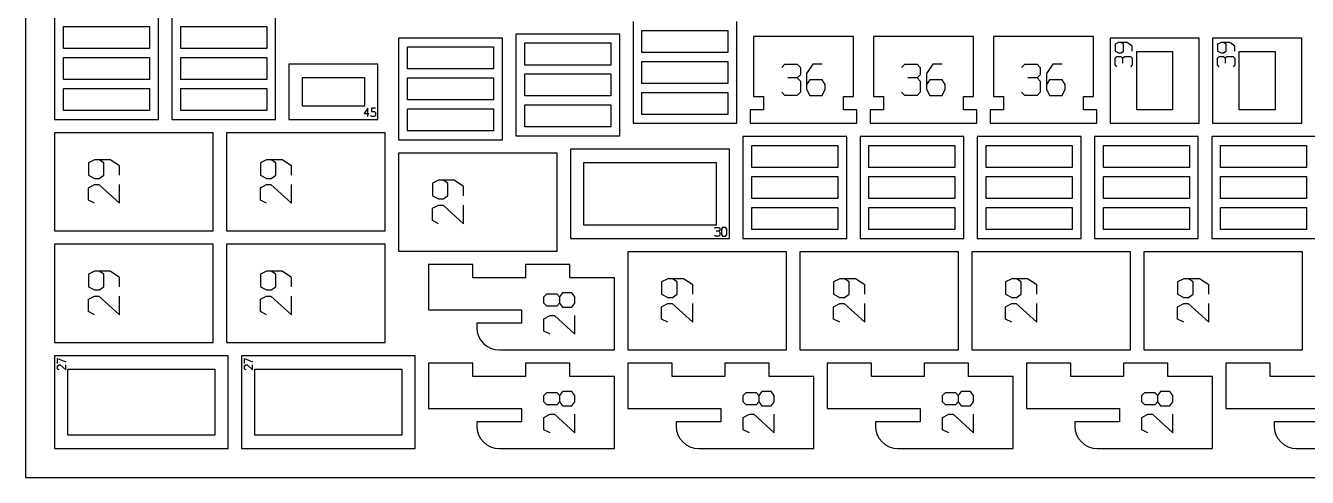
# Model space of a CAD drawing. Header units: millimetres. Extents: x 0 to 450, y 0 to 450.
# Drawn here: x 0 to 288, y 0 to 101.6 of the extents above; entities that cross this region are included whole.
import ezdxf

# ---------------------------------------------------------------- set-up
doc = ezdxf.new("R2010")
doc.units = ezdxf.units.MM
for name, color, linetype in [('CUT', 1, 'Continuous'), ('ENGRAVE', 5, 'Continuous'), ('SHEET', 8, 'Continuous')]:
    doc.layers.add(name, color=color, linetype=linetype)

msp = doc.modelspace()

# ---------------------------------------------------------------- linework, layer by layer
at = {"layer": 'CUT'}
for p, q in [((6.5, 103.39), (6.5, 80.5)), ((8.5, 96.43), (8.5, 101.39)), ((8.5, 101.39), (27.84, 101.39)), ((27.84, 101.39), (27.84, 96.43)), ((29.84, 80.5), (29.84, 103.39)), ((32.84, 103.39), (32.84, 80.5)), ((34.84, 96.43), (34.84, 101.39)), ((34.84, 101.39), (54.18, 101.39)), ((54.18, 101.39), (54.18, 96.43)), ((56.18, 80.5), (56.18, 103.39)), ((136.49, 102.51), (136.49, 79.63)), ((159.83, 79.63), (159.83, 102.51)), ((83.81, 98.8), (83.81, 75.92)), ((107.15, 98.8), (83.81, 98.8)), ((107.15, 75.92), (107.15, 98.8)), ((110.15, 99.69), (110.15, 76.81)), ((133.49, 99.69), (110.15, 99.69)), ((133.49, 76.81), (133.49, 99.69)), ((138.49, 95.55), (138.49, 100.51)), ((138.49, 100.51), (157.83, 100.51)), ((157.83, 100.51), (157.83, 95.55)), ((163.56, 99.17), (163.56, 85.63)), ((186.04, 99.17), (163.56, 99.17)), ((186.04, 85.63), (186.04, 99.17)), ((190.51, 99.17), (190.51, 85.63)), ((212.99, 99.17), (190.51, 99.17)), ((212.99, 85.63), (212.99, 99.17)), ((217.46, 99.17), (217.46, 85.63)), ((239.94, 99.17), (217.46, 99.17)), ((239.94, 85.63), (239.94, 99.17)), ((263.73, 98.8), (243.68, 98.8)), ((243.68, 98.8), (243.68, 79.63)), ((263.73, 79.63), (263.73, 98.8)), ((286.78, 98.8), (266.73, 98.8)), ((266.73, 98.8), (266.73, 79.63)), ((286.78, 79.63), (286.78, 98.8)), ((27.84, 96.43), (8.5, 96.43)), ((54.18, 96.43), (34.84, 96.43)), ((85.81, 91.84), (85.81, 96.8)), ((85.81, 96.8), (105.15, 96.8)), ((105.15, 96.8), (105.15, 91.84)), ((112.15, 92.73), (112.15, 97.69)), ((112.15, 97.69), (131.49, 97.69)), ((131.49, 97.69), (131.49, 92.73)), ((157.83, 95.55), (138.49, 95.55)), ((249.68, 95.8), (257.73, 95.8)), ((249.68, 82.63), (249.68, 95.8)), ((257.73, 95.8), (257.73, 82.63)), ((272.73, 95.8), (280.79, 95.8)), ((272.73, 82.63), (272.73, 95.8)), ((280.79, 95.8), (280.79, 82.63)), ((8.5, 89.47), (8.5, 94.43)), ((8.5, 94.43), (27.84, 94.43)), ((27.84, 94.43), (27.84, 89.47)), ((34.84, 89.47), (34.84, 94.43)), ((34.84, 94.43), (54.18, 94.43)), ((54.18, 94.43), (54.18, 89.47)), ((59.18, 92.93), (59.18, 80.5)), ((79.18, 92.93), (59.18, 92.93)), ((79.18, 80.5), (79.18, 92.93)), ((131.49, 92.73), (112.15, 92.73)), ((138.49, 88.59), (138.49, 93.55)), ((138.49, 93.55), (157.83, 93.55)), ((157.83, 93.55), (157.83, 88.59)), ((27.84, 89.47), (8.5, 89.47)), ((54.18, 89.47), (34.84, 89.47)), ((62.18, 83.5), (62.18, 89.93)), ((62.18, 89.93), (76.18, 89.93)), ((76.18, 89.93), (76.18, 83.5)), ((105.15, 91.84), (85.81, 91.84)), ((85.81, 84.88), (85.81, 89.84)), ((85.81, 89.84), (105.15, 89.84)), ((105.15, 89.84), (105.15, 84.88)), ((112.15, 85.77), (112.15, 90.73)), ((112.15, 90.73), (131.49, 90.73)), ((131.49, 90.73), (131.49, 85.77)), ((8.5, 82.5), (8.5, 87.47)), ((8.5, 87.47), (27.84, 87.47)), ((27.84, 87.47), (27.84, 82.5)), ((34.84, 82.5), (34.84, 87.47)), ((34.84, 87.47), (54.18, 87.47)), ((54.18, 87.47), (54.18, 82.5)), ((157.83, 88.59), (138.49, 88.59)), ((138.49, 81.63), (138.49, 86.59)), ((138.49, 86.59), (157.83, 86.59)), ((157.83, 86.59), (157.83, 81.63)), ((105.15, 84.88), (85.81, 84.88)), ((131.49, 85.77), (112.15, 85.77)), ((112.15, 78.81), (112.15, 83.77)), ((112.15, 83.77), (131.49, 83.77)), ((131.49, 83.77), (131.49, 78.81)), ((163.56, 85.63), (165.83, 85.63)), ((165.83, 85.63), (165.83, 82.63)), ((183.78, 82.63), (183.78, 85.63)), ((183.78, 85.63), (186.04, 85.63)), ((190.51, 85.63), (192.78, 85.63)), ((192.78, 85.63), (192.78, 82.63)), ((210.73, 82.63), (210.73, 85.63)), ((210.73, 85.63), (212.99, 85.63)), ((217.46, 85.63), (219.73, 85.63)), ((219.73, 85.63), (219.73, 82.63)), ((237.68, 82.63), (237.68, 85.63)), ((237.68, 85.63), (239.94, 85.63)), ((27.84, 82.5), (8.5, 82.5)), ((54.18, 82.5), (34.84, 82.5)), ((76.18, 83.5), (62.18, 83.5)), ((85.81, 77.92), (85.81, 82.88)), ((85.81, 82.88), (105.15, 82.88)), ((105.15, 82.88), (105.15, 77.92)), ((157.83, 81.63), (138.49, 81.63)), ((162.83, 82.63), (162.83, 79.63)), ((165.83, 82.63), (162.83, 82.63)), ((186.78, 82.63), (183.78, 82.63)), ((186.78, 79.63), (186.78, 82.63)), ((189.78, 82.63), (189.78, 79.63)), ((192.78, 82.63), (189.78, 82.63)), ((213.73, 82.63), (210.73, 82.63)), ((213.73, 79.63), (213.73, 82.63)), ((216.73, 82.63), (216.73, 79.63)), ((219.73, 82.63), (216.73, 82.63)), ((240.68, 82.63), (237.68, 82.63)), ((240.68, 79.63), (240.68, 82.63)), ((257.73, 82.63), (249.68, 82.63)), ((280.79, 82.63), (272.73, 82.63)), ((6.5, 80.5), (29.84, 80.5)), ((32.84, 80.5), (56.18, 80.5)), ((59.18, 80.5), (79.18, 80.5)), ((105.15, 77.92), (85.81, 77.92)), ((131.49, 78.81), (112.15, 78.81)), ((136.49, 79.63), (159.83, 79.63)), ((162.83, 79.63), (186.78, 79.63)), ((189.78, 79.63), (213.73, 79.63)), ((216.73, 79.63), (240.68, 79.63)), ((243.68, 79.63), (263.73, 79.63)), ((266.73, 79.63), (286.78, 79.63)), ((42.15, 77.5), (6.5, 77.5)), ((6.5, 77.5), (6.5, 55.44)), ((42.15, 55.44), (42.15, 77.5)), ((80.81, 77.5), (45.15, 77.5)), ((45.15, 77.5), (45.15, 55.44)), ((80.81, 55.44), (80.81, 77.5)), ((83.81, 75.92), (107.15, 75.92)), ((110.15, 76.81), (133.49, 76.81)), ((161.17, 76.63), (161.17, 53.74)), ((184.51, 76.63), (161.17, 76.63)), ((184.51, 53.74), (184.51, 76.63)), ((187.51, 76.63), (187.51, 53.74)), ((210.85, 76.63), (187.51, 76.63)), ((210.85, 53.74), (210.85, 76.63)), ((213.85, 76.63), (213.85, 53.74)), ((237.18, 76.63), (213.85, 76.63)), ((237.18, 53.74), (237.18, 76.63)), ((240.18, 76.63), (240.18, 53.74)), ((263.52, 76.63), (240.18, 76.63)), ((263.52, 53.74), (263.52, 76.63)), ((266.52, 76.63), (266.52, 53.74)), ((289.86, 76.63), (266.52, 76.63)), ((119.46, 72.92), (83.81, 72.92)), ((83.81, 72.92), (83.81, 50.85)), ((119.46, 50.85), (119.46, 72.92)), ((122.46, 73.81), (122.46, 53.74)), ((158.17, 73.81), (122.46, 73.81)), ((158.17, 53.74), (158.17, 73.81)), ((163.17, 69.66), (163.17, 74.63)), ((163.17, 74.63), (182.51, 74.63)), ((182.51, 74.63), (182.51, 69.66)), ((189.51, 69.66), (189.51, 74.63)), ((189.51, 74.63), (208.84, 74.63)), ((208.84, 74.63), (208.84, 69.66)), ((215.85, 69.66), (215.85, 74.63)), ((215.85, 74.63), (235.18, 74.63)), ((235.18, 74.63), (235.18, 69.66)), ((242.19, 69.66), (242.19, 74.63)), ((242.19, 74.63), (261.52, 74.63)), ((261.52, 74.63), (261.52, 69.66)), ((268.52, 69.66), (268.52, 74.63)), ((268.52, 74.63), (287.86, 74.63)), ((287.86, 74.63), (287.86, 69.66)), ((125.47, 56.74), (125.47, 70.81)), ((125.47, 70.81), (155.17, 70.81)), ((155.17, 70.81), (155.17, 56.74)), ((182.51, 69.66), (163.17, 69.66)), ((208.84, 69.66), (189.51, 69.66)), ((235.18, 69.66), (215.85, 69.66)), ((261.52, 69.66), (242.19, 69.66)), ((287.86, 69.66), (268.52, 69.66)), ((163.17, 62.7), (163.17, 67.66)), ((163.17, 67.66), (182.51, 67.66)), ((182.51, 67.66), (182.51, 62.7)), ((189.51, 62.7), (189.51, 67.66)), ((189.51, 67.66), (208.84, 67.66)), ((208.84, 67.66), (208.84, 62.7)), ((215.85, 62.7), (215.85, 67.66)), ((215.85, 67.66), (235.18, 67.66)), ((235.18, 67.66), (235.18, 62.7)), ((242.19, 62.7), (242.19, 67.66)), ((242.19, 67.66), (261.52, 67.66)), ((261.52, 67.66), (261.52, 62.7)), ((268.52, 62.7), (268.52, 67.66)), ((268.52, 67.66), (287.86, 67.66)), ((287.86, 67.66), (287.86, 62.7)), ((182.51, 62.7), (163.17, 62.7)), ((163.17, 55.74), (163.17, 60.7)), ((163.17, 60.7), (182.51, 60.7)), ((182.51, 60.7), (182.51, 55.74)), ((208.84, 62.7), (189.51, 62.7)), ((189.51, 55.74), (189.51, 60.7)), ((189.51, 60.7), (208.84, 60.7)), ((208.84, 60.7), (208.84, 55.74)), ((235.18, 62.7), (215.85, 62.7)), ((215.85, 55.74), (215.85, 60.7)), ((215.85, 60.7), (235.18, 60.7)), ((235.18, 60.7), (235.18, 55.74)), ((261.52, 62.7), (242.19, 62.7)), ((242.19, 55.74), (242.19, 60.7)), ((242.19, 60.7), (261.52, 60.7)), ((261.52, 60.7), (261.52, 55.74)), ((287.86, 62.7), (268.52, 62.7)), ((268.52, 55.74), (268.52, 60.7)), ((268.52, 60.7), (287.86, 60.7)), ((287.86, 60.7), (287.86, 55.74)), ((6.5, 55.44), (42.15, 55.44)), ((45.15, 55.44), (80.81, 55.44)), ((155.17, 56.74), (125.47, 56.74)), ((182.51, 55.74), (163.17, 55.74)), ((208.84, 55.74), (189.51, 55.74)), ((235.18, 55.74), (215.85, 55.74)), ((261.52, 55.74), (242.19, 55.74)), ((287.86, 55.74), (268.52, 55.74)), ((42.15, 52.44), (6.5, 52.44)), ((6.5, 52.44), (6.5, 30.37)), ((42.15, 30.37), (42.15, 52.44)), ((80.81, 52.44), (45.15, 52.44)), ((45.15, 52.44), (45.15, 30.37)), ((80.81, 30.37), (80.81, 52.44)), ((122.46, 53.74), (158.17, 53.74)), ((161.17, 53.74), (184.51, 53.74)), ((187.51, 53.74), (210.85, 53.74)), ((213.85, 53.74), (237.18, 53.74)), ((240.18, 53.74), (263.52, 53.74)), ((266.52, 53.74), (289.86, 53.74)), ((83.81, 50.85), (119.46, 50.85)), ((170.96, 50.74), (135.3, 50.74)), ((135.3, 50.74), (135.3, 28.68)), ((170.96, 28.68), (170.96, 50.74)), ((209.61, 50.74), (173.96, 50.74)), ((173.96, 50.74), (173.96, 28.68)), ((209.61, 28.68), (209.61, 50.74)), ((248.27, 50.74), (212.61, 50.74)), ((212.61, 50.74), (212.61, 28.68)), ((248.27, 28.68), (248.27, 50.74)), ((286.92, 50.74), (251.27, 50.74)), ((251.27, 50.74), (251.27, 28.68)), ((286.92, 28.68), (286.92, 50.74)), ((100.52, 47.85), (90.51, 47.85)), ((90.51, 47.85), (90.51, 37.68)), ((100.52, 44.85), (100.52, 47.85)), ((122.3, 47.85), (112.3, 47.85)), ((112.3, 47.85), (112.3, 44.85)), ((122.3, 44.85), (122.3, 47.85)), ((112.3, 44.85), (100.52, 44.85)), ((132.3, 44.85), (122.3, 44.85)), ((132.3, 28.68), (132.3, 44.85)), ((90.51, 37.68), (111.41, 37.68)), ((111.41, 37.68), (111.41, 34.68)), ((111.41, 34.68), (101.41, 34.68)), ((101.41, 34.68), (101.41, 33.68)), ((101.41, 33.68), (101.5, 32.7)), ((101.5, 32.7), (101.79, 31.76)), ((101.79, 31.76), (102.25, 30.9)), ((6.5, 30.37), (42.15, 30.37)), ((45.15, 30.37), (80.81, 30.37)), ((102.25, 30.9), (102.87, 30.14)), ((102.87, 30.14), (103.63, 29.52)), ((103.63, 29.52), (104.49, 29.06)), ((104.49, 29.06), (105.43, 28.77)), ((6.5, 27.37), (6.5, 6.5)), ((45.51, 27.37), (6.5, 27.37)), ((45.51, 6.5), (45.51, 27.37)), ((48.51, 27.37), (48.51, 6.5)), ((87.51, 27.37), (48.51, 27.37)), ((87.51, 6.5), (87.51, 27.37)), ((105.43, 28.77), (106.41, 28.68)), ((106.41, 28.68), (132.3, 28.68)), ((135.3, 28.68), (170.96, 28.68)), ((173.96, 28.68), (209.61, 28.68)), ((212.61, 28.68), (248.27, 28.68)), ((251.27, 28.68), (286.92, 28.68)), ((9.5, 9.5), (9.5, 24.37)), ((9.5, 24.37), (42.51, 24.37)), ((42.51, 24.37), (42.51, 9.5)), ((51.51, 9.5), (51.51, 24.37)), ((51.51, 24.37), (84.51, 24.37)), ((84.51, 24.37), (84.51, 9.5)), ((100.52, 25.68), (90.51, 25.68)), ((90.51, 25.68), (90.51, 15.5)), ((100.52, 22.68), (100.52, 25.68)), ((122.3, 25.68), (112.3, 25.68)), ((112.3, 25.68), (112.3, 22.68)), ((122.3, 22.68), (122.3, 25.68)), ((145.31, 25.68), (135.3, 25.68)), ((135.3, 25.68), (135.3, 15.5)), ((145.31, 22.68), (145.31, 25.68)), ((167.09, 25.68), (157.09, 25.68)), ((157.09, 25.68), (157.09, 22.68)), ((167.09, 22.68), (167.09, 25.68)), ((190.1, 25.68), (180.09, 25.68)), ((180.09, 25.68), (180.09, 15.5)), ((190.1, 22.68), (190.1, 25.68)), ((211.88, 25.68), (201.88, 25.68)), ((201.88, 25.68), (201.88, 22.68)), ((211.88, 22.68), (211.88, 25.68)), ((234.89, 25.68), (224.88, 25.68)), ((224.88, 25.68), (224.88, 15.5)), ((234.89, 22.68), (234.89, 25.68)), ((256.67, 25.68), (246.67, 25.68)), ((246.67, 25.68), (246.67, 22.68)), ((256.67, 22.68), (256.67, 25.68)), ((279.68, 25.68), (269.67, 25.68)), ((269.67, 25.68), (269.67, 15.5)), ((279.68, 22.68), (279.68, 25.68)), ((112.3, 22.68), (100.52, 22.68)), ((132.3, 22.68), (122.3, 22.68)), ((132.3, 6.5), (132.3, 22.68)), ((157.09, 22.68), (145.31, 22.68)), ((177.09, 22.68), (167.09, 22.68)), ((177.09, 6.5), (177.09, 22.68)), ((201.88, 22.68), (190.1, 22.68)), ((221.88, 22.68), (211.88, 22.68)), ((221.88, 6.5), (221.88, 22.68)), ((246.67, 22.68), (234.89, 22.68)), ((266.67, 22.68), (256.67, 22.68)), ((266.67, 6.5), (266.67, 22.68)), ((291.46, 22.68), (279.68, 22.68)), ((90.51, 15.5), (111.41, 15.5)), ((111.41, 15.5), (111.41, 12.5)), ((135.3, 15.5), (156.2, 15.5)), ((156.2, 15.5), (156.2, 12.5)), ((180.09, 15.5), (200.99, 15.5)), ((200.99, 15.5), (200.99, 12.5)), ((224.88, 15.5), (245.78, 15.5)), ((245.78, 15.5), (245.78, 12.5)), ((269.67, 15.5), (290.57, 15.5)), ((111.41, 12.5), (101.41, 12.5)), ((101.41, 12.5), (101.41, 11.5)), ((156.2, 12.5), (146.2, 12.5)), ((146.2, 12.5), (146.2, 11.5)), ((200.99, 12.5), (190.99, 12.5)), ((190.99, 12.5), (190.99, 11.5)), ((245.78, 12.5), (235.78, 12.5)), ((235.78, 12.5), (235.78, 11.5)), ((290.57, 12.5), (280.57, 12.5)), ((280.57, 12.5), (280.57, 11.5)), ((42.51, 9.5), (9.5, 9.5)), ((84.51, 9.5), (51.51, 9.5)), ((101.41, 11.5), (101.5, 10.53)), ((101.5, 10.53), (101.79, 9.59)), ((101.79, 9.59), (102.25, 8.72)), ((102.25, 8.72), (102.87, 7.96)), ((146.2, 11.5), (146.29, 10.53)), ((146.29, 10.53), (146.58, 9.59)), ((146.58, 9.59), (147.04, 8.72)), ((147.04, 8.72), (147.66, 7.96)), ((190.99, 11.5), (191.08, 10.53)), ((191.08, 10.53), (191.37, 9.59)), ((191.37, 9.59), (191.83, 8.72)), ((191.83, 8.72), (192.45, 7.96)), ((235.78, 11.5), (235.87, 10.53)), ((235.87, 10.53), (236.16, 9.59)), ((236.16, 9.59), (236.62, 8.72)), ((236.62, 8.72), (237.24, 7.96)), ((280.57, 11.5), (280.66, 10.53)), ((280.66, 10.53), (280.95, 9.59)), ((280.95, 9.59), (281.41, 8.72)), ((281.41, 8.72), (282.03, 7.96)), ((6.5, 6.5), (45.51, 6.5)), ((48.51, 6.5), (87.51, 6.5)), ((102.87, 7.96), (103.63, 7.34)), ((103.63, 7.34), (104.49, 6.88)), ((104.49, 6.88), (105.43, 6.6)), ((105.43, 6.6), (106.41, 6.5)), ((106.41, 6.5), (132.3, 6.5)), ((147.66, 7.96), (148.42, 7.34)), ((148.42, 7.34), (149.28, 6.88)), ((149.28, 6.88), (150.22, 6.6)), ((150.22, 6.6), (151.2, 6.5)), ((151.2, 6.5), (177.09, 6.5)), ((192.45, 7.96), (193.21, 7.34)), ((193.21, 7.34), (194.08, 6.88)), ((194.08, 6.88), (195.01, 6.6)), ((195.01, 6.6), (195.99, 6.5)), ((195.99, 6.5), (221.88, 6.5)), ((237.24, 7.96), (238, 7.34)), ((238, 7.34), (238.87, 6.88)), ((238.87, 6.88), (239.8, 6.6)), ((239.8, 6.6), (240.78, 6.5)), ((240.78, 6.5), (266.67, 6.5)), ((282.03, 7.96), (282.79, 7.34)), ((282.79, 7.34), (283.66, 6.88)), ((283.66, 6.88), (284.59, 6.6)), ((284.59, 6.6), (285.57, 6.5)), ((285.57, 6.5), (311.46, 6.5))]:
    msp.add_line(p, q, dxfattribs=at)
at = {"layer": 'ENGRAVE'}
for p, q in [((245.58, 97.78), (244.8, 97.39)), ((244.8, 97.39), (244.8, 95.84)), ((244.8, 95.84), (245.58, 95.46)), ((247.52, 97.78), (245.58, 97.78)), ((245.58, 95.46), (246.16, 95.46)), ((246.74, 97.39), (246.16, 97.78)), ((246.16, 95.46), (246.74, 95.84)), ((246.74, 95.84), (246.74, 97.39)), ((248.68, 97.01), (247.52, 97.78)), ((248.68, 95.84), (248.68, 97.01)), ((268.63, 97.78), (267.86, 97.39)), ((267.86, 97.39), (267.86, 95.84)), ((267.86, 95.84), (268.63, 95.46)), ((270.57, 97.78), (268.63, 97.78)), ((268.63, 95.46), (269.21, 95.46)), ((269.8, 97.39), (269.21, 97.78)), ((269.21, 95.46), (269.8, 95.84)), ((269.8, 95.84), (269.8, 97.39)), ((271.73, 97.01), (270.57, 97.78)), ((271.73, 95.84), (271.73, 97.01)), ((169.9, 92.21), (170.6, 92.91)), ((170.6, 92.91), (173.4, 92.91)), ((173.4, 92.91), (174.1, 92.21)), ((174.1, 92.21), (174.1, 90.53)), ((176.9, 92.91), (175.5, 90.81)), ((179, 92.91), (176.9, 92.91)), ((196.85, 92.21), (197.55, 92.91)), ((197.55, 92.91), (200.35, 92.91)), ((200.35, 92.91), (201.05, 92.21)), ((201.05, 92.21), (201.05, 90.53)), ((203.85, 92.91), (202.45, 90.81)), ((205.95, 92.91), (203.85, 92.91)), ((223.8, 92.21), (224.5, 92.91)), ((224.5, 92.91), (227.3, 92.91)), ((227.3, 92.91), (228, 92.21)), ((228, 92.21), (228, 90.53)), ((230.8, 92.91), (229.4, 90.81)), ((232.9, 92.91), (230.8, 92.91)), ((244.8, 94.29), (245.19, 94.68)), ((244.8, 92.74), (244.8, 94.29)), ((245.19, 92.36), (244.8, 92.74)), ((245.19, 94.68), (246.12, 94.68)), ((246.12, 94.68), (246.51, 94.29)), ((246.51, 94.29), (246.9, 94.68)), ((246.51, 94.29), (246.51, 93.13)), ((246.9, 94.68), (248.29, 94.68)), ((248.29, 94.68), (248.68, 94.29)), ((248.68, 92.74), (248.29, 92.36)), ((248.68, 94.29), (248.68, 92.74)), ((267.86, 94.29), (268.24, 94.68)), ((267.86, 92.74), (267.86, 94.29)), ((268.24, 92.36), (267.86, 92.74)), ((268.24, 94.68), (269.18, 94.68)), ((269.18, 94.68), (269.56, 94.29)), ((269.56, 94.29), (269.95, 94.68)), ((269.56, 94.29), (269.56, 93.13)), ((269.95, 94.68), (271.35, 94.68)), ((271.35, 94.68), (271.73, 94.29)), ((271.73, 92.74), (271.35, 92.36)), ((271.73, 94.29), (271.73, 92.74)), ((173.4, 89.83), (171.3, 89.83)), ((174.1, 90.53), (173.4, 89.83)), ((173.4, 89.83), (174.1, 89.13)), ((175.5, 90.81), (175.5, 87.31)), ((176.2, 89.41), (175.5, 88.36)), ((179, 89.41), (176.2, 89.41)), ((179.7, 88.36), (179, 89.41)), ((200.35, 89.83), (198.25, 89.83)), ((201.05, 90.53), (200.35, 89.83)), ((200.35, 89.83), (201.05, 89.13)), ((202.45, 90.81), (202.45, 87.31)), ((203.15, 89.41), (202.45, 88.36)), ((205.95, 89.41), (203.15, 89.41)), ((206.65, 88.36), (205.95, 89.41)), ((227.3, 89.83), (225.2, 89.83)), ((228, 90.53), (227.3, 89.83)), ((227.3, 89.83), (228, 89.13)), ((229.4, 90.81), (229.4, 87.31)), ((230.1, 89.41), (229.4, 88.36)), ((232.9, 89.41), (230.1, 89.41)), ((233.6, 88.36), (232.9, 89.41)), ((170.6, 85.91), (169.9, 86.61)), ((174.1, 86.61), (173.4, 85.91)), ((174.1, 89.13), (174.1, 86.61)), ((175.5, 87.31), (176.2, 85.91)), ((179, 85.91), (179.7, 87.31)), ((179.7, 87.31), (179.7, 88.36)), ((197.55, 85.91), (196.85, 86.61)), ((201.05, 86.61), (200.35, 85.91)), ((201.05, 89.13), (201.05, 86.61)), ((202.45, 87.31), (203.15, 85.91)), ((205.95, 85.91), (206.65, 87.31)), ((206.65, 87.31), (206.65, 88.36)), ((224.5, 85.91), (223.8, 86.61)), ((228, 86.61), (227.3, 85.91)), ((228, 89.13), (228, 86.61)), ((229.4, 87.31), (230.1, 85.91)), ((232.9, 85.91), (233.6, 87.31)), ((233.6, 87.31), (233.6, 88.36)), ((173.4, 85.91), (170.6, 85.91)), ((176.2, 85.91), (179, 85.91)), ((200.35, 85.91), (197.55, 85.91)), ((203.15, 85.91), (205.95, 85.91)), ((227.3, 85.91), (224.5, 85.91)), ((230.1, 85.91), (232.9, 85.91)), ((76.87, 83.01), (76.04, 81.82)), ((76.04, 81.82), (77.14, 81.82)), ((76.87, 81.17), (76.87, 83.01)), ((77.69, 81.17), (77.51, 81.36)), ((78.61, 83.01), (77.69, 83.01)), ((77.69, 83.01), (77.69, 82.27)), ((77.69, 82.27), (78.42, 82.27)), ((78.42, 81.17), (77.69, 81.17)), ((78.42, 82.27), (78.61, 82.09)), ((78.61, 81.36), (78.42, 81.17)), ((78.61, 82.09), (78.61, 81.36)), ((15.5, 71.43), (14.1, 70.73)), ((14.1, 70.73), (14.1, 67.93)), ((19, 71.43), (15.5, 71.43)), ((17.6, 70.73), (16.55, 71.43)), ((17.6, 67.93), (17.6, 70.73)), ((21.1, 70.03), (19, 71.43)), ((21.1, 67.93), (21.1, 70.03)), ((54.15, 71.43), (52.75, 70.73)), ((52.75, 70.73), (52.75, 67.93)), ((57.65, 71.43), (54.15, 71.43)), ((56.25, 70.73), (55.2, 71.43)), ((56.25, 67.93), (56.25, 70.73)), ((59.75, 70.03), (57.65, 71.43)), ((59.75, 67.93), (59.75, 70.03)), ((14.1, 67.93), (15.5, 67.23)), ((15.5, 67.23), (16.55, 67.23)), ((16.55, 67.23), (17.6, 67.93)), ((52.75, 67.93), (54.15, 67.23)), ((54.15, 67.23), (55.2, 67.23)), ((55.2, 67.23), (56.25, 67.93)), ((92.81, 66.85), (91.41, 66.15)), ((96.31, 66.85), (92.81, 66.85)), ((94.91, 66.15), (93.86, 66.85)), ((98.41, 65.45), (96.31, 66.85)), ((14.1, 65.13), (15.5, 65.83)), ((14.1, 62.33), (14.1, 65.13)), ((15.5, 65.83), (16.48, 65.83)), ((16.48, 65.83), (21.1, 61.63)), ((21.1, 61.63), (21.1, 65.83)), ((52.75, 65.13), (54.15, 65.83)), ((52.75, 62.33), (52.75, 65.13)), ((54.15, 65.83), (55.13, 65.83)), ((55.13, 65.83), (59.75, 61.63)), ((59.75, 61.63), (59.75, 65.83)), ((91.41, 66.15), (91.41, 63.35)), ((94.91, 63.35), (94.91, 66.15)), ((98.41, 63.35), (98.41, 65.45)), ((15.5, 61.63), (14.1, 62.33)), ((54.15, 61.63), (52.75, 62.33)), ((91.41, 63.35), (92.81, 62.65)), ((91.41, 60.55), (92.81, 61.25)), ((91.41, 57.75), (91.41, 60.55)), ((92.81, 62.65), (93.86, 62.65)), ((92.81, 61.25), (93.79, 61.25)), ((93.79, 61.25), (98.41, 57.05)), ((93.86, 62.65), (94.91, 63.35)), ((98.41, 57.05), (98.41, 61.25)), ((92.81, 57.05), (91.41, 57.75)), ((154.79, 56.03), (154.99, 56.22)), ((154.99, 56.22), (155.78, 56.22)), ((155.78, 55.35), (155.19, 55.35)), ((155.78, 56.22), (155.98, 56.03)), ((155.98, 55.55), (155.78, 55.35)), ((155.78, 55.35), (155.98, 55.15)), ((155.98, 56.03), (155.98, 55.55)), ((155.98, 55.15), (155.98, 54.44)), ((156.58, 56.22), (156.38, 55.83)), ((156.38, 55.83), (156.38, 54.64)), ((157.37, 56.22), (156.58, 56.22)), ((157.57, 55.83), (157.37, 56.22)), ((157.57, 54.64), (157.57, 55.83)), ((154.99, 54.24), (154.79, 54.44)), ((155.78, 54.24), (154.99, 54.24)), ((155.98, 54.44), (155.78, 54.24)), ((156.38, 54.64), (156.58, 54.24)), ((156.58, 54.24), (157.37, 54.24)), ((157.37, 54.24), (157.57, 54.64)), ((15.5, 46.37), (14.1, 45.67)), ((19, 46.37), (15.5, 46.37)), ((17.6, 45.67), (16.55, 46.37)), ((21.1, 44.97), (19, 46.37)), ((54.15, 46.37), (52.75, 45.67)), ((57.65, 46.37), (54.15, 46.37)), ((56.25, 45.67), (55.2, 46.37)), ((59.75, 44.97), (57.65, 46.37)), ((14.1, 45.67), (14.1, 42.87)), ((17.6, 42.87), (17.6, 45.67)), ((21.1, 42.87), (21.1, 44.97)), ((52.75, 45.67), (52.75, 42.87)), ((56.25, 42.87), (56.25, 45.67)), ((59.75, 42.87), (59.75, 44.97)), ((144.3, 44.67), (142.9, 43.97)), ((142.9, 43.97), (142.9, 41.17)), ((147.8, 44.67), (144.3, 44.67)), ((146.4, 43.97), (145.35, 44.67)), ((146.4, 41.17), (146.4, 43.97)), ((149.9, 43.27), (147.8, 44.67)), ((149.9, 41.17), (149.9, 43.27)), ((182.96, 44.67), (181.56, 43.97)), ((181.56, 43.97), (181.56, 41.17)), ((186.46, 44.67), (182.96, 44.67)), ((185.06, 43.97), (184.01, 44.67)), ((185.06, 41.17), (185.06, 43.97)), ((188.56, 43.27), (186.46, 44.67)), ((188.56, 41.17), (188.56, 43.27)), ((221.61, 44.67), (220.21, 43.97)), ((220.21, 43.97), (220.21, 41.17)), ((225.11, 44.67), (221.61, 44.67)), ((223.71, 43.97), (222.66, 44.67)), ((223.71, 41.17), (223.71, 43.97)), ((227.21, 43.27), (225.11, 44.67)), ((227.21, 41.17), (227.21, 43.27)), ((260.27, 44.67), (258.87, 43.97)), ((258.87, 43.97), (258.87, 41.17)), ((263.77, 44.67), (260.27, 44.67)), ((262.37, 43.97), (261.32, 44.67)), ((262.37, 41.17), (262.37, 43.97)), ((265.87, 43.27), (263.77, 44.67)), ((265.87, 41.17), (265.87, 43.27)), ((14.1, 42.87), (15.5, 42.17)), ((14.1, 40.07), (15.5, 40.77)), ((15.5, 42.17), (16.55, 42.17)), ((15.5, 40.77), (16.48, 40.77)), ((16.48, 40.77), (21.1, 36.57)), ((16.55, 42.17), (17.6, 42.87)), ((21.1, 36.57), (21.1, 40.77)), ((52.75, 42.87), (54.15, 42.17)), ((52.75, 40.07), (54.15, 40.77)), ((54.15, 42.17), (55.2, 42.17)), ((54.15, 40.77), (55.13, 40.77)), ((55.13, 40.77), (59.75, 36.57)), ((55.2, 42.17), (56.25, 42.87)), ((59.75, 36.57), (59.75, 40.77)), ((116.44, 40.57), (117.14, 41.27)), ((116.44, 39.17), (116.44, 40.57)), ((117.14, 41.27), (119.38, 41.27)), ((119.38, 41.27), (119.94, 40.57)), ((120.64, 41.48), (119.94, 40.57)), ((119.94, 40.57), (119.94, 39.17)), ((122.74, 41.48), (120.64, 41.48)), ((123.44, 40.57), (122.74, 41.48)), ((123.44, 39.17), (123.44, 40.57)), ((142.9, 41.17), (144.3, 40.47)), ((144.3, 40.47), (145.35, 40.47)), ((145.35, 40.47), (146.4, 41.17)), ((181.56, 41.17), (182.96, 40.47)), ((182.96, 40.47), (184.01, 40.47)), ((184.01, 40.47), (185.06, 41.17)), ((220.21, 41.17), (221.61, 40.47)), ((221.61, 40.47), (222.66, 40.47)), ((222.66, 40.47), (223.71, 41.17)), ((258.87, 41.17), (260.27, 40.47)), ((260.27, 40.47), (261.32, 40.47)), ((261.32, 40.47), (262.37, 41.17)), ((14.1, 37.27), (14.1, 40.07)), ((52.75, 37.27), (52.75, 40.07)), ((117.14, 38.47), (116.44, 39.17)), ((119.38, 38.47), (117.14, 38.47)), ((119.94, 39.17), (119.38, 38.47)), ((119.94, 39.17), (120.64, 38.26)), ((120.64, 38.26), (122.74, 38.26)), ((122.74, 38.26), (123.44, 39.17)), ((142.9, 38.37), (144.3, 39.07)), ((142.9, 35.57), (142.9, 38.37)), ((144.3, 39.07), (145.28, 39.07)), ((145.28, 39.07), (149.9, 34.87)), ((149.9, 34.87), (149.9, 39.07)), ((181.56, 38.37), (182.96, 39.07)), ((181.56, 35.57), (181.56, 38.37)), ((182.96, 39.07), (183.94, 39.07)), ((183.94, 39.07), (188.56, 34.87)), ((188.56, 34.87), (188.56, 39.07)), ((220.21, 38.37), (221.61, 39.07)), ((220.21, 35.57), (220.21, 38.37)), ((221.61, 39.07), (222.59, 39.07)), ((222.59, 39.07), (227.21, 34.87)), ((227.21, 34.87), (227.21, 39.07)), ((258.87, 38.37), (260.27, 39.07)), ((258.87, 35.57), (258.87, 38.37)), ((260.27, 39.07), (261.25, 39.07)), ((261.25, 39.07), (265.87, 34.87)), ((265.87, 34.87), (265.87, 39.07)), ((15.5, 36.57), (14.1, 37.27)), ((54.15, 36.57), (52.75, 37.27)), ((116.44, 35.67), (117.84, 36.37)), ((116.44, 32.87), (116.44, 35.67)), ((117.84, 36.37), (118.82, 36.37)), ((118.82, 36.37), (123.44, 32.17)), ((123.44, 32.17), (123.44, 36.37)), ((144.3, 34.87), (142.9, 35.57)), ((182.96, 34.87), (181.56, 35.57)), ((221.61, 34.87), (220.21, 35.57)), ((260.27, 34.87), (258.87, 35.57)), ((117.84, 32.17), (116.44, 32.87)), ((7.17, 25.64), (7.17, 26.74)), ((7.17, 26.74), (9, 26.01)), ((49.18, 25.64), (49.18, 26.74)), ((49.18, 26.74), (51.01, 26.01)), ((7.17, 25.09), (7.54, 25.28)), ((7.17, 24.36), (7.17, 25.09)), ((7.54, 24.18), (7.17, 24.36)), ((7.54, 25.28), (7.79, 25.28)), ((7.79, 25.28), (9, 24.18)), ((9, 24.18), (9, 25.28)), ((49.18, 25.09), (49.54, 25.28)), ((49.18, 24.36), (49.18, 25.09)), ((49.54, 24.18), (49.18, 24.36)), ((49.54, 25.28), (49.8, 25.28)), ((49.8, 25.28), (51.01, 24.18)), ((51.01, 24.18), (51.01, 25.28)), ((116.44, 18.39), (117.14, 19.09)), ((116.44, 16.99), (116.44, 18.39)), ((117.14, 19.09), (119.38, 19.09)), ((119.38, 19.09), (119.94, 18.39)), ((120.64, 19.3), (119.94, 18.39)), ((119.94, 18.39), (119.94, 16.99)), ((122.74, 19.3), (120.64, 19.3)), ((123.44, 18.39), (122.74, 19.3)), ((123.44, 16.99), (123.44, 18.39)), ((161.23, 18.39), (161.93, 19.09)), ((161.23, 16.99), (161.23, 18.39)), ((161.93, 19.09), (164.17, 19.09)), ((164.17, 19.09), (164.73, 18.39)), ((165.43, 19.3), (164.73, 18.39)), ((164.73, 18.39), (164.73, 16.99)), ((167.53, 19.3), (165.43, 19.3)), ((168.23, 18.39), (167.53, 19.3)), ((168.23, 16.99), (168.23, 18.39)), ((206.02, 18.39), (206.72, 19.09)), ((206.02, 16.99), (206.02, 18.39)), ((206.72, 19.09), (208.96, 19.09)), ((208.96, 19.09), (209.52, 18.39)), ((210.22, 19.3), (209.52, 18.39)), ((209.52, 18.39), (209.52, 16.99)), ((212.32, 19.3), (210.22, 19.3)), ((213.02, 18.39), (212.32, 19.3)), ((213.02, 16.99), (213.02, 18.39)), ((250.81, 18.39), (251.51, 19.09)), ((250.81, 16.99), (250.81, 18.39)), ((251.51, 19.09), (253.75, 19.09)), ((253.75, 19.09), (254.31, 18.39)), ((255.01, 19.3), (254.31, 18.39)), ((254.31, 18.39), (254.31, 16.99)), ((257.11, 19.3), (255.01, 19.3)), ((257.81, 18.39), (257.11, 19.3)), ((257.81, 16.99), (257.81, 18.39)), ((117.14, 16.29), (116.44, 16.99)), ((119.38, 16.29), (117.14, 16.29)), ((119.94, 16.99), (119.38, 16.29)), ((119.94, 16.99), (120.64, 16.08)), ((120.64, 16.08), (122.74, 16.08)), ((122.74, 16.08), (123.44, 16.99)), ((161.93, 16.29), (161.23, 16.99)), ((164.17, 16.29), (161.93, 16.29)), ((164.73, 16.99), (164.17, 16.29)), ((164.73, 16.99), (165.43, 16.08)), ((165.43, 16.08), (167.53, 16.08)), ((167.53, 16.08), (168.23, 16.99)), ((206.72, 16.29), (206.02, 16.99)), ((208.96, 16.29), (206.72, 16.29)), ((209.52, 16.99), (208.96, 16.29)), ((209.52, 16.99), (210.22, 16.08)), ((210.22, 16.08), (212.32, 16.08)), ((212.32, 16.08), (213.02, 16.99)), ((251.51, 16.29), (250.81, 16.99)), ((253.75, 16.29), (251.51, 16.29)), ((254.31, 16.99), (253.75, 16.29)), ((254.31, 16.99), (255.01, 16.08)), ((255.01, 16.08), (257.11, 16.08)), ((257.11, 16.08), (257.81, 16.99)), ((116.44, 13.49), (117.84, 14.19)), ((116.44, 10.69), (116.44, 13.49)), ((117.84, 14.19), (118.82, 14.19)), ((118.82, 14.19), (123.44, 9.99)), ((123.44, 9.99), (123.44, 14.19)), ((161.23, 13.49), (162.63, 14.19)), ((161.23, 10.69), (161.23, 13.49)), ((162.63, 14.19), (163.61, 14.19)), ((163.61, 14.19), (168.23, 9.99)), ((168.23, 9.99), (168.23, 14.19)), ((206.02, 13.49), (207.42, 14.19)), ((206.02, 10.69), (206.02, 13.49)), ((207.42, 14.19), (208.4, 14.19)), ((208.4, 14.19), (213.02, 9.99)), ((213.02, 9.99), (213.02, 14.19)), ((250.81, 13.49), (252.21, 14.19)), ((250.81, 10.69), (250.81, 13.49)), ((252.21, 14.19), (253.19, 14.19)), ((253.19, 14.19), (257.81, 9.99)), ((257.81, 9.99), (257.81, 14.19)), ((117.84, 9.99), (116.44, 10.69)), ((162.63, 9.99), (161.23, 10.69)), ((207.42, 9.99), (206.02, 10.69)), ((252.21, 9.99), (250.81, 10.69))]:
    msp.add_line(p, q, dxfattribs=at)
at = {"layer": 'SHEET'}
for p, q in [((0, 450), (0, 0)), ((0, 0), (450, 0))]:
    msp.add_line(p, q, dxfattribs=at)

doc.saveas('drawing.dxf')
